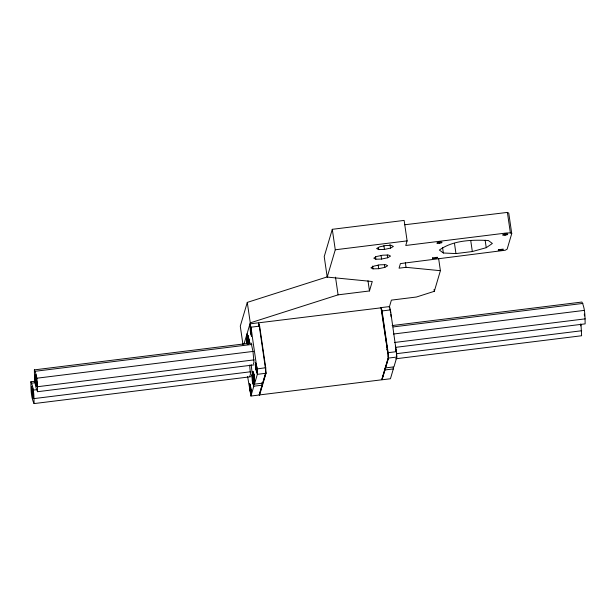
<?xml version="1.0" encoding="UTF-8"?>
<svg xmlns="http://www.w3.org/2000/svg" width="616" height="616" viewBox="0 0 616 616"><rect width="100%" height="100%" fill="white"/><g stroke="black" fill="none" stroke-linecap="round" stroke-linejoin="round"><path stroke-width="0.92" d="M265.334 367.852L265.735 367.968L259.659 326.234L258.689 322.807L380.981 307.831L387.78 352.606L388.126 358.019L381.728 379.803L259.606 394.918L266.058 373.142L265.712 367.729L257.011 368.93L257.342 374.328L254.439 384.153L262.809 383.114L265.712 373.288L265.38 367.898L259.29 326.157L258.35 322.815L249.98 323.854L250.92 327.196L257.011 368.93M35.643 381.173L30.869 381.766C30.962 389.012 30.885 397.05 34.057 403.588L250.604 376.761M250.928 343.05L34.38 369.877C34.473 377.131 34.396 385.162 37.568 391.707L254.108 364.88M34.057 403.588C33.965 396.342 34.042 388.303 30.869 381.766M37.568 391.707C37.476 384.461 37.545 376.422 34.38 369.877M250.342 327.188L251.236 330.369L251.559 335.512L250.658 332.324L250.581 326.88L251.39 334.396L251.59 332.124L251.559 336.482L250.45 332.571L250.065 326.249L251.651 332.093M396.411 355.848L396.442 353.499M580.988 324.155L581.62 335.751L395.603 358.797M392.107 325.564L581.943 302.04C585.115 308.585 585.038 316.624 585.131 323.87L396.25 347.27M35.998 374.69L35.936 377.108L36.752 378.524M33.018 392.97L33.441 397.882L32.748 388.219M259.598 326.141L259.282 326.357C260.268 325.972 258.35 326.326 258.828 324.655M31.678 386.748L32.486 386.571L31.678 386.748L31.47 387.68L33.025 398.452L32.656 389.805M35.297 374.851L35.189 379.641L36.537 386.571C34.958 359.775 37.892 400.693 36.529 381.081M387.803 352.845L381.597 309.448M327.781 276.715L247.285 302.394L240.279 326.126L242.989 344.729M244.067 343.859L250.273 322.861L247.285 302.394M249.696 376.622L250.458 374.058L249.626 365.103M253.461 363.887L253.969 362.17L252.968 351.436L251.213 343.266M262.054 382.551L262.2 385.169L259.298 395.002L250.928 396.034L253.831 386.209L251.143 364.687M259.613 394.91L259.259 394.633L259.659 394.925L259.259 394.633L265.65 372.98L265.511 370.478M389.235 307.407L391.391 300.123L416.447 297.012L434.311 291.314L440.402 270.694L406.029 267.321L399.053 268.183L400.408 263.594L505.251 250.242L507.153 249.134L511.742 233.58L510.379 232.879L506.545 232.987L405.759 245.476L407.114 240.879L404.135 220.412L332.286 229.314L324.216 256.618L327.204 277.085L372.257 281.504L369.469 290.96L338.084 294.848L250.273 322.861M327.204 277.085L335.273 249.78L332.286 229.314M384.869 368.214L384.969 369.962L382.066 379.787L390.436 378.755L393.339 368.922L393.239 367.182M388.48 358.081L385.577 367.906L393.947 366.866L396.85 357.041L396.704 354.423L390.429 309.91L389.489 306.568L381.111 307.607L382.059 310.949L388.142 352.683L388.48 358.081L396.85 357.041M36.537 386.571L36.652 382.305M33.025 398.452L33.141 394.194M266.012 373.219L265.65 372.98M247.955 336.929L248.648 338.022L247.955 336.929L248.841 343.02L248.779 338.931M256.741 371.04L256.941 368.768L256.741 371.04L255.856 364.957L256.541 366.043L255.856 364.957M254.192 379.672L254.393 377.4L253.299 373.581L254.192 379.672L253.299 373.581M253.484 380.626L252.421 375.413L252.498 380.857L253.23 382.921L253.161 378.832M249.796 385.462L250.481 386.555L249.796 385.462L250.681 391.553L250.612 387.464M381.889 379.602L388.419 357.765L388.326 356.102M248.818 343.466L248.109 340.956L248.032 335.504L249.157 341.634M247.147 344.213L247.07 338.762L248.025 342.15L247.848 344.128L246.993 340.186L247.948 343.097M256.156 367.182L257.219 372.395L256.01 368.976L255.925 363.525L256.641 366.073M254.393 376.461L254.67 381.027L253.461 377.608L253.376 372.156L254.092 374.697M251.166 392.908L249.95 389.489L249.865 384.038L249.349 383.406L249.742 389.728L250.843 393.639L249.819 384.053L250.997 390.167M250.989 333.487L250.504 328.305L251.39 334.396M248.44 342.119L248.279 337.214M256.333 370.139L256.179 365.234M253.784 378.771L253.63 373.866M252.668 377.115L252.822 382.02L252.344 376.838L253.03 377.924M250.273 390.652L250.119 385.747M380.796 307.7L381.158 307.977M486.24 247.686L492.369 243.474L488.365 240.51C471.871 239.67 453.237 240.171 439.354 250.042L443.358 252.999L455.955 253.576L472.333 251.544L486.24 247.686L485.154 240.248M390.521 248.117L393.378 246.454L391.322 245.391L385.577 245.561L379.487 246.862L376.638 248.525L378.686 249.588L384.438 249.418L390.521 248.117L389.974 244.398M387.672 257.757L390.529 256.087L388.48 255.032L382.728 255.201L376.645 256.495L373.789 258.166L375.837 259.221L381.589 259.051L387.672 257.757L387.264 254.962M384.823 267.39L387.68 265.727L385.631 264.664L379.88 264.834L373.796 266.135L370.94 267.798L372.988 268.861L378.74 268.692L384.823 267.39L384.415 264.603M248.841 343.02L249.041 340.748M253.23 382.921L253.43 380.657M250.681 391.553L250.881 389.281M248.987 338.9L248.956 343.32M252.421 375.413L252.498 380.857L253.392 384.045L253.376 378.801M250.843 392.669L250.828 387.433M439.27 243.374L441.78 242.75L441.972 242.111L439.655 242.088L437.137 242.712L436.952 243.351L439.27 243.374L439 241.51M505.035 235.227L507.546 234.604L507.738 233.965L505.413 233.941L502.902 234.565L502.71 235.204L505.035 235.227L504.766 233.364M404.673 224.771L507.392 212.412L508.754 213.113L511.742 233.58M335.273 249.78L407.114 240.879M250.92 327.196L259.29 326.157M382.059 310.949L390.429 309.91M35.382 371.255L251.929 344.429M393.116 326.934L582.944 303.418M36.729 378.224L253.276 351.397M393.509 334.026L584.299 310.387M36.313 381.912L37.037 385.986L36.783 385.423M31.87 383.137L35.69 382.667M37.638 386.702L254.185 359.867M394.409 342.496L585.2 318.857M33.225 390.105L37.037 389.635M32.802 393.793L33.533 397.867L33.272 397.305M388.142 352.683L396.512 351.651M34.126 398.583L250.674 371.756M396.627 353.669L581.689 330.746M257.342 374.328L265.712 373.288M253.831 386.209L262.2 385.169M384.969 369.962L393.339 368.922M250.658 332.324L250.581 326.88M248.109 340.956L249.087 343.528M253.461 377.608L254.67 381.027M249.95 389.489L250.928 392.061M246.993 340.186L247.617 344.205M259.259 394.633L259.659 394.925M389.574 308.963L390.043 309.609M250.828 328.582L251.197 329.391M250.504 328.305L251.351 332.247M251.266 333.233L251.628 334.041M248.718 341.865L249.08 342.673M256.61 369.885L256.972 370.693M254.061 378.509L254.423 379.317M252.344 376.838L253.191 380.78M253.099 381.766L253.461 382.575M250.55 390.398L250.912 391.206M246.469 335.735L248.102 343.82M254.439 384.153L253.499 380.819M250.928 396.034L247.632 376.569M387.064 349.48L387.502 351.043M251.159 333.202L251.636 334.904M247.794 335.812L248.802 340.879M255.686 363.833L256.587 367.02L256.903 372.156M246.831 339.07L247.732 342.25M253.138 372.464L254.038 375.645L254.354 380.788M252.175 375.721L253.076 378.902M252.991 381.735L253.476 383.429M249.626 384.346L250.527 387.526M387.164 349.264L387.533 350.966M390.197 310.425L390.675 312.874M395.387 346.261L396.188 351.112M248.379 343.651L247.517 334.881L249.041 342.758M507.392 212.412L510.379 232.879M470.709 240.386L472.333 251.544M454.469 243.343L455.955 253.576M442.55 247.416L443.358 252.999M438.638 258.605L440.402 270.694M434.041 289.458L434.311 291.314M405.351 262.67L406.029 267.321M383.891 245.692L384.438 249.418M381.042 255.332L381.589 259.051M378.416 247.724L378.686 249.588M378.201 264.972L378.74 268.692M375.429 256.433L375.837 259.221M372.58 266.066L372.988 268.861M367.975 280.727L369.469 290.96M335.504 277.169L338.084 294.848M256.703 368.899L256.256 365.858L256.88 366.92L257.165 371.486M247.031 342.327L247.255 343.851M250.196 386.363L250.643 389.412M390.844 314.468L391.098 316.847M247.909 344.429L246.554 338.13L246.862 343.659M37.137 381.974L37.299 383.637M584.291 314.052L584.461 315.939M580.618 324.055L580.788 325.933M247.409 339.077L247.078 333.68M395.811 349.765L395.926 351.651M253.376 372.156L253.492 373.981M248.202 338.246L248.371 340.987M247.07 338.762L247.293 342.411M250.034 386.779L250.204 389.52M247.316 340.471L247.355 342.388M251.898 374.782L252.29 381.104L253.392 385.015L252.999 378.694L251.898 374.782M252.86 371.525L253.253 377.847L254.354 381.758L253.961 375.437L252.86 371.525M255.409 362.901L255.802 369.223L256.903 373.134L256.51 366.813L255.409 362.901M432.663 257.858L432.478 258.497L434.796 258.52L437.306 257.896L437.499 257.257L432.663 257.858M498.429 249.711L498.244 250.35L500.562 250.373L503.072 249.75L503.264 249.11L498.429 249.711"/></g></svg>
